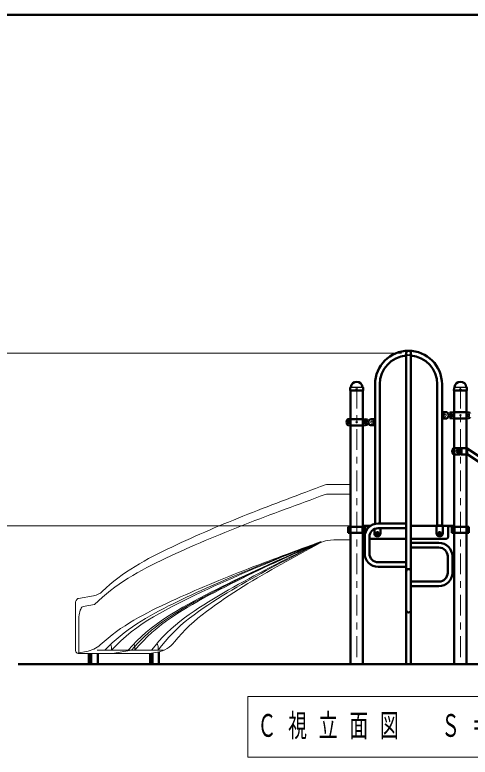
# Model space of a CAD drawing. Units: millimetres on the paper. Extents: x -385 to 0, y -594 to 267.
# Drawn here: x -317.4 to -251.5, y -137.5 to -30 of the extents above; entities that cross this region are included whole.
import ezdxf

# ---------------------------------------------------------------- set-up
doc = ezdxf.new("R2010")
doc.units = ezdxf.units.MM
doc.linetypes.add('USER1', pattern=[4.5, 2.5, -2])
doc.linetypes.add('USER2', pattern=[6, 3, -1, 1, -1])
doc.layers.add('LY_1', color=7, linetype='Continuous', lineweight=50)
doc.styles.add('ＭＳ ゴシック', font='')
doc.styles.get('ＭＳ ゴシック').set_extended_font_data('MS Gothic')

msp = doc.modelspace()

# ---------------------------------------------------------------- linework, layer by layer
at = {"layer": 'LY_1'}
for p, q in [((0, -30), (-385, -30)), ((-316.868, -123.972), (-197.379, -123.972))]:
    msp.add_line(p, q, dxfattribs=at)
at = {"layer": 'LY_1', "lineweight": 13}
for p, q in [((-261.426, -78.972), (-332.685, -78.972)), ((-268.82, -83.962), (-267.033, -83.962)), ((-268.783, -83.892), (-267.072, -83.892)), ((-253.82, -83.962), (-252.033, -83.962)), ((-253.783, -83.892), (-252.072, -83.892)), ((-254.261, -88.157), (-254.261, -87.787)), ((-253.891, -87.787), (-254.261, -87.787)), ((-251.961, -87.787), (-251.591, -87.787)), ((-251.591, -88.157), (-251.591, -87.787)), ((-269.261, -89.157), (-269.261, -88.787)), ((-268.891, -88.787), (-269.261, -88.787)), ((-268.891, -89.157), (-269.261, -89.157)), ((-266.961, -88.787), (-266.591, -88.787)), ((-266.961, -89.157), (-266.591, -89.157)), ((-266.591, -89.157), (-266.591, -88.787)), ((-253.891, -88.157), (-254.261, -88.157)), ((-251.961, -88.157), (-251.591, -88.157)), ((-272.127, -97.972), (-268.817, -97.972)), ((-272.13, -99.372), (-268.817, -99.372)), ((-268.926, -103.972), (-324.316, -103.972)), ((-270.306, -105.972), (-268.817, -105.972)), ((-268.817, -105.972), (-270.306, -105.972)), ((-308.169, -114.469), (-305.974, -114.096)), ((-308.589, -122.036), (-308.589, -115.086)), ((-307.469, -115.646), (-305.853, -115.372)), ((-308.111, -122.336), (-308.111, -117.378)), ((-297.877, -122.436), (-308.189, -122.436)), ((-307.039, -122.173), (-308.07, -122.348)), ((-305.477, -121.972), (-295.884, -121.972)), ((-303.41, -121.972), (-303.41, -121.472)), ((-300.027, -121.972), (-300.027, -121.472)), ((-296.733, -122.242), (-297.877, -122.436)), ((-296.644, -121.972), (-296.644, -121.472)), ((-283.657, -128.654), (-283.657, -137.454)), ((-226.857, -128.654), (-283.657, -128.654)), ((-283.657, -137.454), (-226.857, -137.454))]:
    msp.add_line(p, q, dxfattribs=at)
at = {"layer": 'LY_1', "color": 140}
for p, q in [((-260.766, -123.972), (-260.766, -78.972)), ((-260.086, -123.972), (-260.086, -78.972)), ((-265.266, -103.683), (-265.266, -83.472)), ((-264.586, -103.632), (-264.586, -83.472)), ((-256.266, -103.908), (-256.266, -83.472)), ((-255.586, -103.908), (-255.586, -83.472)), ((-268.855, -84.382), (-268.847, -83.985)), ((-268.845, -84.392), (-268.855, -84.382)), ((-268.845, -84.392), (-267.007, -84.392)), ((-268.822, -83.927), (-268.801, -83.905)), ((-268.817, -84.392), (-268.817, -123.972)), ((-267.03, -83.927), (-267.052, -83.905)), ((-267.035, -84.392), (-267.035, -123.972)), ((-266.997, -84.382), (-267.007, -84.392)), ((-266.997, -84.382), (-267.005, -83.985)), ((-253.855, -84.382), (-253.847, -83.985)), ((-253.845, -84.392), (-253.855, -84.382)), ((-253.845, -84.392), (-252.007, -84.392)), ((-253.822, -83.927), (-253.801, -83.905)), ((-253.817, -84.392), (-253.817, -123.972)), ((-252.03, -83.927), (-252.052, -83.905)), ((-252.035, -84.392), (-252.035, -123.972)), ((-251.997, -84.382), (-252.007, -84.392)), ((-251.997, -84.382), (-252.005, -83.985)), ((-254.906, -87.532), (-255.586, -87.532)), ((-253.846, -87.522), (-254.476, -87.577)), ((-252.006, -87.522), (-253.847, -87.522)), ((-252.006, -87.522), (-251.691, -87.55)), ((-268.846, -88.522), (-269.162, -88.55)), ((-268.846, -88.522), (-267.006, -88.522)), ((-267.006, -88.522), (-266.376, -88.577)), ((-265.946, -88.532), (-265.266, -88.532)), ((-254.906, -88.412), (-255.586, -88.412)), ((-253.846, -88.422), (-254.476, -88.367)), ((-252.006, -88.422), (-253.847, -88.422)), ((-252.006, -88.422), (-251.691, -88.394)), ((-268.846, -89.422), (-269.162, -89.394)), ((-268.846, -89.422), (-267.006, -89.422)), ((-267.006, -89.422), (-266.376, -89.367)), ((-265.946, -89.412), (-265.266, -89.412)), ((-254.078, -93.012), (-253.915, -92.762)), ((-254.078, -93.339), (-253.915, -93.589)), ((-253.848, -92.725), (-252.996, -92.725)), ((-253.251, -92.99), (-253.291, -92.988)), ((-253.251, -93.361), (-253.291, -93.362)), ((-253.251, -93.175), (-253.251, -92.745)), ((-253.251, -93.175), (-253.251, -93.605)), ((-252.956, -92.765), (-252.956, -93.585)), ((-252.866, -92.725), (-252.866, -93.625)), ((-251.942, -92.725), (-252.866, -92.725)), ((-252.746, -92.725), (-252.746, -93.625)), ((-251.942, -92.725), (-251.942, -93.625)), ((-251.942, -92.765), (-238.91, -101.558)), ((-253.846, -93.625), (-252.996, -93.625)), ((-251.942, -93.625), (-252.866, -93.625)), ((-251.942, -93.585), (-238.91, -102.379)), ((-266.69, -104.092), (-269.162, -104.092)), ((-269.162, -104.092), (-269.162, -104.992)), ((-268.996, -104.092), (-268.996, -104.992)), ((-267.092, -104.092), (-267.092, -104.992)), ((-267.035, -103.972), (-266.176, -103.972)), ((-267.035, -103.972), (-265.923, -103.972)), ((-267.035, -104.018), (-266.176, -104.018)), ((-266.904, -104.092), (-266.904, -104.992)), ((-266.845, -104.092), (-266.845, -104.992)), ((-266.69, -104.092), (-266.69, -104.992)), ((-266.176, -104.032), (-266.176, -104.179)), ((-264.826, -103.632), (-260.766, -103.632)), ((-254.676, -103.972), (-260.086, -103.972)), ((-256.366, -105.184), (-256.366, -103.908)), ((-255.486, -103.908), (-256.366, -103.908)), ((-255.486, -105.184), (-255.486, -103.908)), ((-253.817, -103.972), (-254.676, -103.972)), ((-253.817, -104.018), (-254.676, -104.018)), ((-254.676, -104.032), (-254.676, -105.472)), ((-254.162, -104.092), (-251.69, -104.092)), ((-254.162, -104.092), (-254.162, -104.992)), ((-254.007, -104.092), (-254.007, -104.992)), ((-253.948, -104.092), (-253.948, -104.992)), ((-253.761, -104.092), (-253.761, -104.992)), ((-251.856, -104.092), (-251.856, -104.992)), ((-251.69, -104.092), (-251.69, -104.992)), ((-266.69, -104.992), (-269.162, -104.992)), ((-265.366, -105.184), (-265.366, -104.434)), ((-265.006, -105.026), (-264.926, -104.98)), ((-265.006, -105.026), (-265.006, -105.118)), ((-265.006, -105.118), (-264.926, -105.164)), ((-264.926, -104.98), (-264.846, -105.026)), ((-264.926, -105.164), (-264.846, -105.118)), ((-264.846, -105.026), (-264.846, -105.118)), ((-264.826, -104.312), (-260.766, -104.312)), ((-264.486, -105.184), (-264.486, -104.312)), ((-256.006, -105.026), (-255.926, -104.98)), ((-256.006, -105.026), (-256.006, -105.118)), ((-256.006, -105.118), (-255.926, -105.164)), ((-255.926, -104.98), (-255.846, -105.026)), ((-255.926, -105.164), (-255.846, -105.118)), ((-255.846, -105.026), (-255.846, -105.118)), ((-254.162, -104.992), (-251.69, -104.992)), ((-266.766, -107.972), (-266.766, -105.572)), ((-266.086, -107.972), (-266.086, -105.572)), ((-265.776, -105.872), (-260.766, -105.872)), ((-260.086, -105.872), (-255.076, -105.872)), ((-256.026, -106.432), (-260.086, -106.432)), ((-256.026, -107.112), (-260.086, -107.112)), ((-254.766, -110.772), (-254.766, -108.372)), ((-254.086, -110.772), (-254.086, -108.372)), ((-260.766, -109.232), (-264.826, -109.232)), ((-260.766, -109.912), (-264.826, -109.912)), ((-260.086, -112.032), (-256.026, -112.032)), ((-260.086, -112.712), (-256.026, -112.712)), ((-306.653, -123.972), (-306.653, -122.436)), ((-306.311, -123.972), (-306.311, -122.436)), ((-305.371, -123.972), (-305.371, -122.436)), ((-297.82, -123.972), (-297.82, -122.436)), ((-297.478, -123.972), (-297.478, -122.369)), ((-296.538, -123.972), (-296.538, -122.204))]:
    msp.add_line(p, q, dxfattribs=at)
at = {"layer": 'LY_1', "linetype": 'USER2', "lineweight": 13}
for p, q in [((-267.926, -83.962), (-267.926, -123.972)), ((-252.926, -83.962), (-252.926, -123.972)), ((-300.497, -121.972), (-303.233, -122.436))]:
    msp.add_line(p, q, dxfattribs=at)
at = {"layer": 'LY_1', "linetype": 'USER1', "lineweight": 13}
for p, q in [((-254.476, -87.577), (-255.107, -87.624)), ((-253.826, -87.542), (-253.826, -88.402)), ((-252.026, -87.542), (-252.026, -88.402)), ((-268.826, -88.542), (-268.826, -89.402)), ((-267.026, -88.542), (-267.026, -89.402)), ((-266.376, -88.577), (-265.746, -88.624)), ((-254.476, -88.367), (-255.107, -88.32)), ((-266.376, -89.367), (-265.746, -89.32)), ((-256.366, -103.972), (-255.486, -103.972))]:
    msp.add_line(p, q, dxfattribs=at)
at = {"layer": 'LY_1', "lineweight": 13}
for points in [[(-272.474, -98.034), (-273.177, -98.295), (-273.879, -98.556), (-274.58, -98.818), (-275.282, -99.081), (-275.983, -99.345), (-276.684, -99.61), (-277.384, -99.875), (-278.085, -100.141), (-278.785, -100.407), (-279.485, -100.674), (-280.184, -100.941), (-280.884, -101.21), (-281.582, -101.48), (-282.281, -101.751), (-282.978, -102.023), (-283.675, -102.298), (-284.372, -102.574), (-285.067, -102.853), (-285.761, -103.134), (-286.455, -103.417), (-287.147, -103.702), (-287.839, -103.991), (-288.529, -104.282), (-289.218, -104.576), (-289.906, -104.872), (-290.592, -105.172), (-291.277, -105.475), (-291.961, -105.781), (-292.643, -106.091), (-293.324, -106.404), (-294.003, -106.72), (-294.68, -107.04), (-295.355, -107.364), (-296.028, -107.693), (-296.698, -108.028), (-297.365, -108.37), (-298.027, -108.721), (-298.683, -109.082), (-299.333, -109.454), (-299.976, -109.838), (-300.61, -110.237), (-301.235, -110.65), (-301.849, -111.079), (-302.451, -111.525), (-303.04, -111.988), (-303.615, -112.468), (-304.176, -112.964), (-304.726, -113.473)], [(-305.853, -115.372), (-305.29, -114.839), (-304.715, -114.318), (-304.128, -113.812), (-303.526, -113.323), (-302.91, -112.851), (-302.282, -112.397), (-301.64, -111.961), (-300.987, -111.543), (-300.325, -111.139), (-299.654, -110.75), (-298.976, -110.374), (-298.292, -110.009), (-297.602, -109.654), (-296.908, -109.308), (-296.211, -108.969), (-295.511, -108.635), (-294.808, -108.306), (-294.104, -107.982), (-293.398, -107.661), (-292.69, -107.344), (-291.981, -107.03), (-291.27, -106.719), (-290.558, -106.412), (-289.845, -106.108), (-289.13, -105.807), (-288.414, -105.509), (-287.696, -105.214), (-286.978, -104.922), (-286.258, -104.633), (-285.538, -104.346), (-284.817, -104.061), (-284.094, -103.779), (-283.371, -103.498), (-282.647, -103.22), (-281.923, -102.943), (-281.198, -102.668), (-280.472, -102.395), (-279.746, -102.122), (-279.02, -101.85), (-278.293, -101.578), (-277.566, -101.308), (-276.839, -101.037), (-276.112, -100.768), (-275.385, -100.499), (-274.657, -100.231), (-273.929, -99.964), (-273.201, -99.697), (-272.472, -99.432)], [(-273.082, -106.254), (-273.759, -106.501), (-274.435, -106.749), (-275.144, -107.01), (-275.853, -107.272), (-276.561, -107.534), (-277.27, -107.797), (-277.978, -108.061), (-278.685, -108.325), (-279.393, -108.589), (-280.1, -108.855), (-280.807, -109.121), (-281.514, -109.388), (-282.22, -109.657), (-282.926, -109.927), (-283.631, -110.199), (-284.335, -110.472), (-285.038, -110.748), (-285.741, -111.026), (-286.442, -111.306), (-287.143, -111.589), (-287.842, -111.874), (-288.541, -112.162), (-289.238, -112.453), (-289.934, -112.746), (-290.629, -113.043), (-291.323, -113.342), (-292.015, -113.645), (-292.706, -113.951), (-293.395, -114.26), (-294.083, -114.572), (-294.769, -114.889), (-295.453, -115.209), (-296.136, -115.533), (-296.816, -115.862), (-297.492, -116.198), (-298.165, -116.542), (-298.833, -116.896), (-299.495, -117.26), (-300.15, -117.636), (-300.797, -118.025), (-301.436, -118.428), (-302.065, -118.847), (-302.682, -119.283), (-303.287, -119.735), (-303.878, -120.206), (-304.456, -120.692), (-305.022, -121.193)], [(-304.35, -121.972), (-303.817, -121.443), (-303.272, -120.926), (-302.714, -120.422), (-302.143, -119.935), (-301.557, -119.465), (-300.957, -119.013), (-300.345, -118.577), (-299.723, -118.157), (-299.09, -117.753), (-298.448, -117.362), (-297.799, -116.984), (-297.143, -116.617), (-296.482, -116.261), (-295.817, -115.913), (-295.147, -115.572), (-294.475, -115.237), (-293.8, -114.907), (-293.123, -114.582), (-292.445, -114.26), (-291.764, -113.942), (-291.082, -113.627), (-290.398, -113.316), (-289.713, -113.008), (-289.027, -112.703), (-288.339, -112.401), (-287.65, -112.101), (-286.96, -111.804), (-286.27, -111.509), (-285.578, -111.217), (-284.885, -110.925), (-284.192, -110.636), (-283.498, -110.348), (-282.804, -110.062), (-282.109, -109.777), (-281.414, -109.493), (-280.717, -109.211), (-280.021, -108.931), (-279.323, -108.652), (-278.625, -108.375), (-277.926, -108.1), (-277.226, -107.827), (-276.526, -107.556), (-275.824, -107.286), (-275.122, -107.019), (-274.443, -106.763), (-273.763, -106.508), (-273.082, -106.256)], [(-273.081, -106.264), (-273.737, -106.515), (-274.392, -106.767), (-275.047, -107.022), (-275.957, -107.38), (-276.867, -107.741), (-277.774, -108.106), (-278.681, -108.474), (-279.586, -108.845), (-280.49, -109.219), (-281.392, -109.596), (-282.294, -109.976), (-283.194, -110.359), (-284.094, -110.743), (-284.992, -111.131), (-285.889, -111.522), (-286.784, -111.916), (-287.678, -112.314), (-288.569, -112.717), (-289.458, -113.125), (-290.345, -113.539), (-291.229, -113.958), (-292.11, -114.384), (-292.987, -114.816), (-293.861, -115.256), (-294.73, -115.704), (-295.594, -116.164), (-296.45, -116.638), (-297.295, -117.13), (-298.129, -117.642), (-298.947, -118.178), (-299.748, -118.74), (-300.528, -119.33), (-301.285, -119.95), (-302.017, -120.599), (-302.724, -121.275), (-303.41, -121.972)], [(-300.967, -121.972), (-300.351, -121.29), (-299.714, -120.629), (-299.054, -119.99), (-298.368, -119.379), (-297.659, -118.795), (-296.93, -118.237), (-296.183, -117.703), (-295.42, -117.191), (-294.645, -116.698), (-293.859, -116.222), (-293.065, -115.761), (-292.265, -115.31), (-291.459, -114.868), (-290.65, -114.433), (-289.837, -114.006), (-289.021, -113.585), (-288.202, -113.169), (-287.38, -112.759), (-286.555, -112.354), (-285.728, -111.954), (-284.9, -111.558), (-284.069, -111.165), (-283.237, -110.776), (-282.404, -110.389), (-281.57, -110.004), (-280.735, -109.622), (-279.898, -109.243), (-279.06, -108.866), (-278.221, -108.492), (-277.381, -108.122), (-276.539, -107.755), (-275.695, -107.391), (-274.851, -107.03), (-273.965, -106.657), (-273.078, -106.288)], [(-273.076, -106.299), (-273.927, -106.664), (-274.775, -107.034), (-275.595, -107.396), (-276.413, -107.761), (-277.23, -108.129), (-278.045, -108.501), (-278.858, -108.875), (-279.671, -109.253), (-280.482, -109.633), (-281.292, -110.016), (-282.101, -110.402), (-282.908, -110.79), (-283.714, -111.18), (-284.519, -111.574), (-285.322, -111.971), (-286.123, -112.372), (-286.922, -112.778), (-287.718, -113.188), (-288.512, -113.605), (-289.302, -114.027), (-290.089, -114.455), (-290.872, -114.89), (-291.65, -115.333), (-292.424, -115.785), (-293.191, -116.247), (-293.95, -116.724), (-294.698, -117.217), (-295.433, -117.728), (-296.153, -118.261), (-296.855, -118.818), (-297.536, -119.4), (-298.195, -120.008), (-298.828, -120.641), (-299.438, -121.297), (-300.027, -121.972)], [(-273.072, -106.329), (-273.827, -106.685), (-274.579, -107.045), (-275.333, -107.41), (-276.086, -107.778), (-276.837, -108.15), (-277.586, -108.525), (-278.334, -108.903), (-279.08, -109.283), (-279.825, -109.667), (-280.569, -110.053), (-281.311, -110.441), (-282.052, -110.831), (-282.792, -111.224), (-283.531, -111.62), (-284.267, -112.02), (-285.001, -112.423), (-285.733, -112.831), (-286.462, -113.245), (-287.187, -113.663), (-287.91, -114.088), (-288.628, -114.518), (-289.343, -114.956), (-290.052, -115.401), (-290.756, -115.855), (-291.454, -116.32), (-292.142, -116.798), (-292.819, -117.291), (-293.483, -117.802), (-294.132, -118.332), (-294.762, -118.884), (-295.372, -119.459), (-295.959, -120.056), (-296.523, -120.676), (-297.064, -121.316), (-297.584, -121.972)], [(-273.07, -106.342), (-273.788, -106.694), (-274.504, -107.05), (-275.233, -107.416), (-275.96, -107.786), (-276.685, -108.159), (-277.409, -108.535), (-278.132, -108.915), (-278.853, -109.297), (-279.572, -109.681), (-280.29, -110.068), (-281.007, -110.458), (-281.723, -110.849), (-282.437, -111.243), (-283.15, -111.64), (-283.861, -112.041), (-284.569, -112.446), (-285.275, -112.855), (-285.978, -113.269), (-286.677, -113.689), (-287.374, -114.114), (-288.066, -114.546), (-288.754, -114.985), (-289.437, -115.431), (-290.114, -115.886), (-290.784, -116.351), (-291.445, -116.83), (-292.095, -117.323), (-292.732, -117.833), (-293.353, -118.362), (-293.955, -118.912), (-294.538, -119.483), (-295.098, -120.076), (-295.635, -120.69), (-296.15, -121.323), (-296.644, -121.972)], [(-294.254, -120.765), (-293.749, -120.144), (-293.22, -119.542), (-292.668, -118.963), (-292.094, -118.405), (-291.502, -117.866), (-290.894, -117.346), (-290.272, -116.842), (-289.639, -116.352), (-288.996, -115.875), (-288.345, -115.409), (-287.689, -114.95), (-287.027, -114.5), (-286.361, -114.056), (-285.691, -113.618), (-285.017, -113.186), (-284.339, -112.761), (-283.657, -112.34), (-282.973, -111.925), (-282.285, -111.515), (-281.595, -111.109), (-280.903, -110.708), (-280.208, -110.31), (-279.512, -109.915), (-278.814, -109.523), (-278.114, -109.134), (-277.414, -108.746), (-276.713, -108.36), (-276.011, -107.975), (-275.308, -107.592), (-274.605, -107.209), (-273.901, -106.828), (-273.196, -106.448)], [(-308.169, -114.469), (-308.257, -114.508), (-308.339, -114.561), (-308.411, -114.628), (-308.473, -114.705), (-308.523, -114.792), (-308.56, -114.886), (-308.582, -114.985), (-308.589, -115.086)], [(-307.469, -115.646), (-307.57, -115.683), (-307.668, -115.759), (-307.761, -115.873), (-307.846, -116.02), (-307.923, -116.199), (-307.988, -116.403), (-308.041, -116.629), (-308.079, -116.871), (-308.103, -117.123), (-308.111, -117.378)], [(-303.41, -121.472), (-303.418, -121.381), (-303.441, -121.294), (-303.479, -121.212), (-303.529, -121.139)], [(-300.027, -121.472), (-300.032, -121.403), (-300.045, -121.336), (-300.067, -121.271), (-300.097, -121.21), (-300.135, -121.154), (-300.179, -121.103)], [(-296.644, -121.472), (-296.651, -121.388), (-296.671, -121.306), (-296.704, -121.229), (-296.748, -121.159), (-296.803, -121.097), (-296.867, -121.047)]]:
    msp.add_lwpolyline(points, dxfattribs=at)
at = {"layer": 'LY_1', "linetype": 'USER2', "lineweight": 13}
msp.add_lwpolyline([(-273.076, -106.305), (-273.627, -106.545), (-274.178, -106.786), (-274.801, -107.059), (-275.424, -107.332), (-276.047, -107.607), (-276.669, -107.882), (-277.291, -108.158), (-277.913, -108.434), (-278.534, -108.711), (-279.155, -108.989), (-279.776, -109.268), (-280.396, -109.548), (-281.015, -109.829), (-281.634, -110.112), (-282.252, -110.397), (-282.869, -110.684), (-283.485, -110.973), (-284.1, -111.265), (-284.713, -111.558), (-285.326, -111.855), (-285.937, -112.154), (-286.547, -112.456), (-287.155, -112.761), (-287.762, -113.069), (-288.367, -113.38), (-288.97, -113.695), (-289.571, -114.013), (-290.171, -114.334), (-290.769, -114.66), (-291.364, -114.988), (-291.957, -115.321), (-292.548, -115.659), (-293.135, -116.003), (-293.718, -116.354), (-294.296, -116.712), (-294.869, -117.08), (-295.434, -117.458), (-295.992, -117.848), (-296.541, -118.249), (-297.08, -118.665), (-297.608, -119.094), (-298.122, -119.539), (-298.624, -119.999), (-299.111, -120.474), (-299.586, -120.962), (-300.047, -121.462), (-300.497, -121.972)], dxfattribs=at)
at = {"layer": 'LY_1', "linetype": 'USER1', "lineweight": 13}
for centre, radius in [((-260.426, -78.972), 0.272), ((-255.126, -87.972), 0.15), ((-265.726, -88.972), 0.15), ((-264.926, -105.072), 0.125), ((-255.926, -105.072), 0.125)]:
    msp.add_circle(centre, radius, dxfattribs=at)
at = {"layer": 'LY_1', "color": 140}
for centre, radius in [((-267.926, -84.232), 0.06), ((-252.926, -84.232), 0.06), ((-264.926, -105.072), 0.21), ((-255.926, -105.072), 0.21)]:
    msp.add_circle(centre, radius, dxfattribs=at)
at = {"layer": 'LY_1', "lineweight": 13}
for centre, radius in [((-254.076, -87.972), 0.185), ((-254.076, -87.972), 0.1), ((-252.926, -87.972), 0.1), ((-251.776, -87.972), 0.185), ((-251.776, -87.972), 0.1), ((-269.076, -88.972), 0.185), ((-269.076, -88.972), 0.1), ((-267.926, -88.972), 0.1), ((-266.776, -88.972), 0.185), ((-266.776, -88.972), 0.1), ((-264.926, -105.072), 0.24), ((-264.926, -105.072), 0.11), ((-255.926, -105.072), 0.24), ((-255.926, -105.072), 0.11)]:
    msp.add_circle(centre, radius, dxfattribs=at)
at = {"layer": 'LY_1', "color": 140}
for centre, radius, start, end in [((-260.426, -83.472), 4.84, 0, 180), ((-260.426, -83.472), 4.16, 94.68806, 180), ((-260.426, -78.972), 0.34, 0, 180), ((-260.426, -83.472), 4.16, 0, 85.31194), ((-267.926, -83.972), 0.864, 90, 173.3676), ((-267.926, -83.972), 0.864, 6.6324, 90), ((-252.926, -83.972), 0.864, 90, 173.3676), ((-252.926, -83.972), 0.864, 6.6324, 90), ((-268.763, -83.987), 0.084, 135, 178.99605), ((-268.84, -83.866), 0.056, 315, 353.3676), ((-267.012, -83.866), 0.056, 186.6324, 225), ((-267.089, -83.987), 0.084, 1.00395, 45), ((-253.763, -83.987), 0.084, 135, 178.99605), ((-253.84, -83.866), 0.056, 315, 353.3676), ((-252.012, -83.866), 0.056, 186.6324, 225), ((-252.089, -83.987), 0.084, 1.00395, 45), ((-255.098, -87.972), 0.48, 293.55646, 66.44354), ((-253.376, -87.972), 1, 163.80375, 196.19625), ((-254.145, -87.749), 0.2, 95, 163.80375), ((-251.708, -87.749), 0.2, 16.19625, 85), ((-268.376, -88.972), 1, 163.80375, 196.19625), ((-269.145, -88.749), 0.2, 95, 163.80375), ((-266.708, -88.749), 0.2, 16.19625, 85), ((-267.476, -88.972), 1, 343.80375, 16.19625), ((-265.754, -88.972), 0.48, 113.55646, 246.44354), ((-254.145, -88.195), 0.2, 196.19625, 265), ((-251.708, -88.195), 0.2, 275, 343.80375), ((-269.145, -89.195), 0.2, 196.19625, 265), ((-266.708, -89.195), 0.2, 275, 343.80375), ((-253.826, -93.175), 0.3, 147.00699, 180), ((-253.826, -93.175), 0.3, 180, 212.99301), ((-253.848, -92.805), 0.08, 90, 159.19706), ((-253.298, -93.175), 0.187, 88, 272), ((-253.231, -92.745), 0.02, 90, 180), ((-252.996, -92.765), 0.04, 0, 90), ((-253.848, -93.545), 0.08, 200.80294, 270), ((-253.231, -93.605), 0.02, 180, 270), ((-252.996, -93.585), 0.04, 270, 0), ((-264.826, -105.572), 1.94, 90, 180), ((-266.116, -104.032), 0.06, 90, 180), ((-254.736, -104.032), 0.06, 0, 90), ((-264.826, -105.572), 1.26, 90, 180), ((-264.926, -104.992), 0.48, 203.55646, 336.44354), ((-255.926, -104.992), 0.48, 203.55646, 336.44354), ((-265.776, -105.472), 0.4, 219.19497, 270), ((-255.076, -105.472), 0.4, 270, 0), ((-256.026, -108.372), 1.94, 0, 90), ((-256.026, -108.372), 1.26, 0, 90), ((-264.826, -107.972), 1.94, 180, 270), ((-264.826, -107.972), 1.26, 180, 270), ((-260.426, -110.572), 0.34, 0, 180), ((-256.026, -110.772), 1.94, 270, 0), ((-256.026, -110.772), 1.26, 270, 0), ((-260.426, -116.172), 0.34, 180, 0)]:
    msp.add_arc(centre, radius, start, end, dxfattribs=at)
at = {"layer": 'LY_1', "linetype": 'USER1', "lineweight": 13}
for centre, radius, start, end in [((-260.426, -78.972), 0.34, 180, 0), ((-260.426, -83.472), 4.16, 85.31194, 94.68806), ((-255.076, -87.972), 0.35, 95, 265), ((-253.846, -87.542), 0.02, 0, 91.98888), ((-267.006, -88.542), 0.02, 88.01112, 180), ((-265.776, -88.972), 0.35, 275, 85), ((-253.846, -88.402), 0.02, 270, 0), ((-267.006, -89.402), 0.02, 180, 270)]:
    msp.add_arc(centre, radius, start, end, dxfattribs=at)
at = {"layer": 'LY_1', "lineweight": 13}
for centre, radius, start, end in [((-256.452, -87.972), 2.567, 355.87048, 4.12952), ((-249.401, -87.972), 2.567, 175.87048, 184.12952), ((-271.452, -88.972), 2.567, 355.87048, 4.12952), ((-264.401, -88.972), 2.567, 175.87048, 184.12952), ((-272.127, -98.972), 1, 90, 110.3051), ((-272.13, -100.372), 1, 90, 109.96417), ((-271.303, -109.972), 4, 102.72338, 118.24518), ((-270.306, -123.972), 18, 90, 95.98827), ((-306.376, -111.73), 2.4, 279.63543, 313.4339), ((-307.709, -118.23), 4, 279.63543, 312.20142), ((-297.403, -118.299), 4, 279.63543, 321.93695), ((-308.189, -122.036), 0.4, 180, 270), ((-308.211, -122.336), 0.1, 265.95312, 0)]:
    msp.add_arc(centre, radius, start, end, dxfattribs=at)

# ---------------------------------------------------------------- texts
at = {"layer": 'LY_1', "insert": (-282.257, -133.054), "char_height": 3.299, "attachment_point": 4, "style": 'ＭＳ ゴシック'}
msp.add_mtext('\\T1.64;\\W0.6;Ｃ視立面図\u3000Ｓ＝１／５０', dxfattribs=at)

doc.saveas('drawing.dxf')
